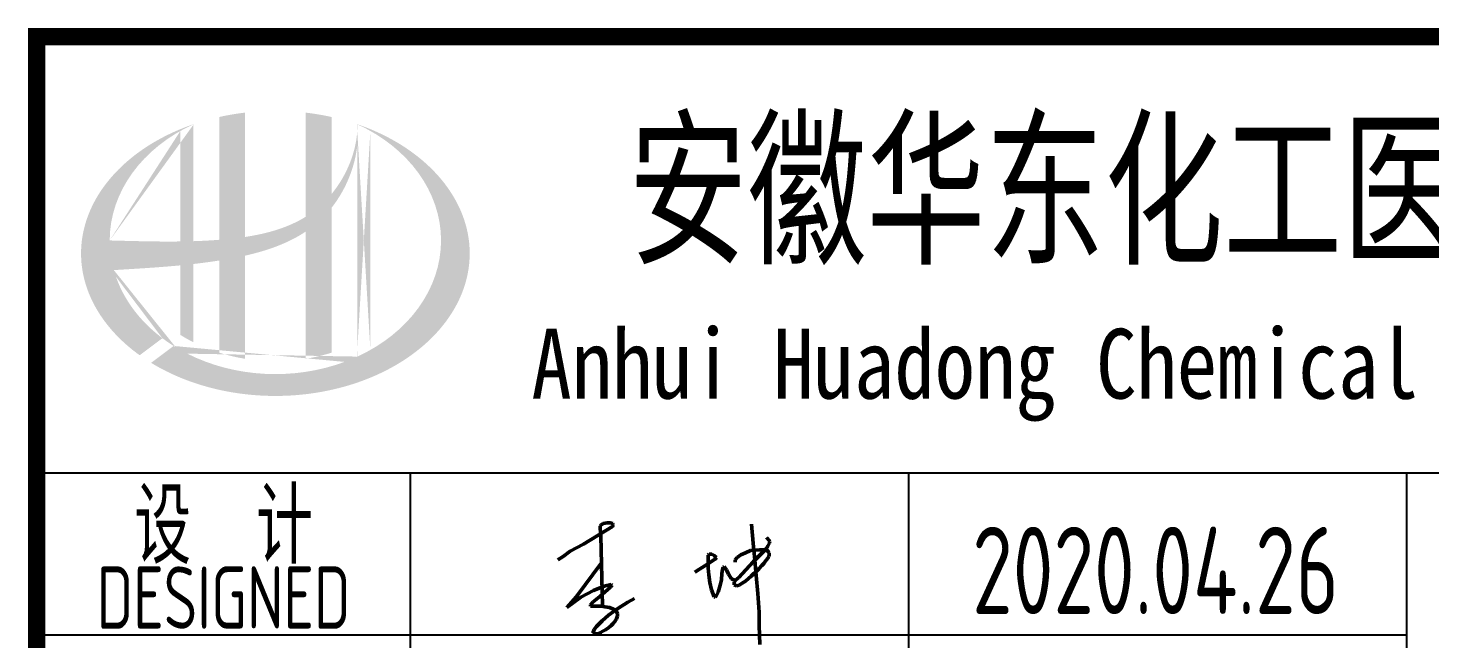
# Model space of a CAD drawing. Extents: x 5394041 to 5729212, y -433068 to -301615.
# Drawn here: x 5654252 to 5659879, y -416367 to -413916 of the extents above; entities that cross this region are included whole.
import ezdxf
from ezdxf.enums import TextEntityAlignment as Align

# ---------------------------------------------------------------- set-up
doc = ezdxf.new("R2010")
doc.units = 0
doc.header["$LTSCALE"] = 1000
doc.header["$MEASUREMENT"] = 0
doc.layers.get('0').update_dxf_attribs({"linetype": 'CONTINUOUS'})
doc.styles.add('AHD', font='sceie.shx', dxfattribs={"width": 0.7, "bigfont": 'sceic.shx'})
doc.styles.add('ECEC_TQ_S', font='')
doc.styles.add('sceie', font='sceie.shx', dxfattribs={"width": 0.7, "bigfont": 'sceic.shx'})
doc.styles.get('ECEC_TQ_S').set_extended_font_data('SimSun')

# ---------------------------------------------------------------- blocks, each defined once
blk = doc.blocks.new('签名')
at = {"lineweight": 50}
for p, q in [((5484373.9, -514006.1), (5484490.2, -513935.2)), ((5484443.6, -513930.1), (5484440.9, -513933.4)), ((5484440.9, -513933.4), (5484440.9, -513943.7)), ((5484453.3, -513923.1), (5484443.6, -513930.1)), ((5484469, -513920.7), (5484453.3, -513923.1)), ((5484481.4, -513920.7), (5484469, -513920.7)), ((5484492.1, -513923.7), (5484481.4, -513920.7)), ((5484490.2, -513935.2), (5484494.5, -513928.9)), ((5484494.5, -513928.9), (5484492.1, -513923.7)), ((5485048.8, -513925.4), (5485055.2, -514002.4)), ((5484440.9, -513943.7), (5484443.6, -513972.8)), ((5484443.6, -513972.8), (5484451, -514255.5)), ((5485121.3, -513992.4), (5485109.4, -513979.5)), ((5485120.6, -514001.4), (5485122.4, -513995.7)), ((5485122.4, -513995.7), (5485121.3, -513992.4)), ((5484292.6, -514055.3), (5484321.1, -514034.4)), ((5484321.1, -514034.4), (5484373.9, -514006.1)), ((5484879.2, -514046.7), (5484874.9, -514049.8)), ((5484874.9, -514049.8), (5484874.9, -514102.5)), ((5484889.7, -514046.7), (5484879.2, -514046.7)), ((5484898.3, -514051.1), (5484889.7, -514046.7)), ((5484908.7, -514059.3), (5484898.3, -514051.1)), ((5484991.3, -514060.1), (5485005.3, -514049.1)), ((5485005.3, -514049.1), (5485024.5, -514040.5)), ((5485024.5, -514040.5), (5485044.1, -514031.7)), ((5485044.1, -514031.7), (5485063, -514029.9)), ((5485055.2, -514002.4), (5485062, -514069.9)), ((5485056.7, -514075.4), (5485086.9, -514044.6)), ((5485063, -514029.9), (5485080.4, -514029)), ((5485080.4, -514029), (5485090.1, -514029)), ((5485086.9, -514044.6), (5485106.8, -514024.4)), ((5485090.1, -514029), (5485104, -514029.4)), ((5485104, -514029.4), (5485109.7, -514030.2)), ((5485106.8, -514024.4), (5485114.2, -514014.2)), ((5485109.7, -514030.2), (5485115.9, -514035.1)), ((5485114.2, -514014.2), (5485120.6, -514001.4)), ((5485115.9, -514035.1), (5485118.9, -514041.7)), ((5485120, -514048.5), (5485117.5, -514055.4)), ((5485118.9, -514041.7), (5485120, -514048.5)), ((5484271.3, -514069.1), (5484292.6, -514055.3)), ((5484446.4, -514081.4), (5484346.3, -514216.5)), ((5484820.9, -514119.1), (5484839.8, -514106.9)), ((5484839.8, -514106.9), (5484861.5, -514092.7)), ((5484861.5, -514092.7), (5484880.5, -514080.4)), ((5484874.9, -514102.5), (5484877.6, -514129)), ((5484880.5, -514080.4), (5484901.1, -514066.5)), ((5484901.1, -514066.5), (5484908.7, -514059.3)), ((5484930.1, -514124), (5484931.7, -514108.3)), ((5484931.7, -514108.3), (5484935, -514098.4)), ((5484935, -514098.4), (5484939.2, -514095.3)), ((5484939.2, -514095.3), (5484947.6, -514108.5)), ((5484947.6, -514108.5), (5484956.8, -514126.6)), ((5484982.5, -514078.8), (5484983.3, -514069.1)), ((5484983.3, -514069.1), (5484991.3, -514060.1)), ((5484997.2, -514139.3), (5485025.4, -514108.5)), ((5485025.4, -514108.5), (5485056.7, -514075.4)), ((5485062, -514069.9), (5485067.5, -514131.4)), ((5485078.3, -514104.8), (5485067.4, -514115.4)), ((5485089.8, -514092.4), (5485078.3, -514104.8)), ((5485097.5, -514083.1), (5485089.8, -514092.4)), ((5485103.3, -514075.8), (5485097.5, -514083.1)), ((5485109.3, -514068.9), (5485103.3, -514075.8)), ((5485114, -514061.8), (5485109.3, -514068.9)), ((5485117.5, -514055.4), (5485114, -514061.8)), ((5484877.6, -514129), (5484880.8, -514159.7)), ((5484880.8, -514159.7), (5484888.6, -514189.2)), ((5484922.8, -514170.1), (5484927.5, -514148.8)), ((5484927.5, -514148.8), (5484930.1, -514124)), ((5484956.8, -514126.6), (5484968.5, -514145.2)), ((5484968.5, -514145.2), (5484983.1, -514152.1)), ((5484978.8, -514158.7), (5484983.9, -514150.9)), ((5484978.8, -514169.6), (5484978.8, -514158.7)), ((5484983.9, -514150.9), (5484997.2, -514139.3)), ((5485011.7, -514162.9), (5484999.4, -514171.2)), ((5485023.8, -514154.8), (5485011.7, -514162.9)), ((5485037, -514143.3), (5485023.8, -514154.8)), ((5485047.3, -514134.3), (5485037, -514143.3)), ((5485058.2, -514124.4), (5485047.3, -514134.3)), ((5485067.4, -514115.4), (5485058.2, -514124.4)), ((5485067.5, -514131.4), (5485073.4, -514204.2)), ((5484346.3, -514216.5), (5484307, -514260.5)), ((5484307, -514260.5), (5484363.7, -514219)), ((5484363.7, -514219), (5484414.5, -514192)), ((5484439.1, -514216.7), (5484412.9, -514237.3)), ((5484414.5, -514192), (5484457.3, -514175.3)), ((5484482.1, -514179.3), (5484439.1, -514216.7)), ((5484457.3, -514175.3), (5484484.7, -514168)), ((5484489, -514170.8), (5484482.1, -514179.3)), ((5484484.7, -514168), (5484489, -514170.8)), ((5484888.6, -514189.2), (5484899, -514216.9)), ((5484899, -514216.9), (5484904.6, -514220)), ((5484904.6, -514220), (5484914.7, -514199)), ((5484914.7, -514199), (5484922.8, -514170.1)), ((5484989.1, -514173.2), (5484978.8, -514169.6)), ((5484999.4, -514171.2), (5484989.1, -514173.2)), ((5485073.4, -514204.2), (5485078.8, -514278.7)), ((5484412.9, -514237.3), (5484401.9, -514249.5)), ((5484401.9, -514249.5), (5484401.9, -514254.7)), ((5484401.9, -514254.7), (5484446.8, -514254.7)), ((5484446.8, -514254.7), (5484459.5, -514257.2)), ((5484459.5, -514257.2), (5484478.2, -514260.7)), ((5484474.4, -514291.2), (5484511.5, -514263.7)), ((5484478.2, -514260.7), (5484495.1, -514267)), ((5484495.1, -514267), (5484505.1, -514273.2)), ((5484505.1, -514273.2), (5484511.1, -514285.3)), ((5484511.5, -514263.7), (5484551.9, -514238.4)), ((5484551.9, -514238.4), (5484578.5, -514223.8)), ((5484426.1, -514337.2), (5484448.7, -514314.1)), ((5484448.7, -514314.1), (5484474.4, -514291.2)), ((5484485.1, -514332.9), (5484474.8, -514341.6)), ((5484492.1, -514325.7), (5484485.1, -514332.9)), ((5484499.4, -514317.1), (5484492.1, -514325.7)), ((5484506.7, -514305.6), (5484499.4, -514317.1)), ((5484511.1, -514294.4), (5484506.7, -514305.6)), ((5484511.1, -514285.3), (5484511.1, -514294.4)), ((5485078.8, -514278.7), (5485078.8, -514332.9)), ((5485078.8, -514332.9), (5485081.6, -514408.2)), ((5484411.7, -514363.3), (5484417.4, -514348.5)), ((5484415.7, -514365.7), (5484411.7, -514363.3)), ((5484426.9, -514365.7), (5484415.7, -514365.7)), ((5484417.4, -514348.5), (5484426.1, -514337.2)), ((5484438.1, -514364), (5484426.9, -514365.7)), ((5484442.7, -514360.5), (5484438.1, -514364)), ((5484452.4, -514355.9), (5484442.7, -514360.5)), ((5484462, -514350.2), (5484452.4, -514355.9)), ((5484474.8, -514341.6), (5484462, -514350.2))]:
    blk.add_line(p, q, dxfattribs=at)
at = {"style": 'sceie', "width": 0.8}
for p in [(5486670.1, -514111), (5486631, -514761.6), (5486657.1, -515425.2), (5486696.1, -516075.8), (5486709.1, -516674.4)]:
    blk.add_attdef('2020.4.26', text='', height=350, dxfattribs=at).set_placement(p, align=Align.MIDDLE)

msp = doc.modelspace()

# ---------------------------------------------------------------- hatches: boundary and pattern name
h = msp.add_hatch(color=256)
edge = h.paths.add_edge_path()
edge.add_spline(control_points=[(5655123.6, -414828.9), (5655129.7, -414827.5), (5655135.8, -414826.1), (5655184.9, -414814.2), (5655227.5, -414801.2), (5655302.5, -414770.1), (5655335.4, -414753.1), (5655366.3, -414732.5)], knot_values=[61.629012, 61.629012, 61.629012, 61.629012, 63.330431, 63.330431, 75.353634, 75.353634, 85.398649, 85.398649, 85.398649, 85.398649], degree=3, periodic=0)
edge.add_line((5655366.3, -414732.5), (5655366.3, -415242.8))
edge.add_spline(control_points=[(5655366.3, -415242.8), (5655383.4, -415240), (5655400.4, -415236.7), (5655435.2, -415228.6), (5655452.9, -415223.8), (5655470.3, -415218.4)], knot_values=[4.908456, 4.908456, 4.908456, 4.908456, 4.992821, 4.992821, 5.083034, 5.083034, 5.083034, 5.083034], degree=3, periodic=0)
edge.add_line((5655470.3, -415218.4), (5655470.3, -414636.9))
edge.add_spline(control_points=[(5655470.3, -414636.9), (5655478.9, -414626), (5655487.1, -414614.6), (5655513.2, -414575), (5655528.9, -414545), (5655558.1, -414472.2), (5655569.3, -414428.5), (5655574, -414383.1), (5655574.2, -414381.8), (5655574.3, -414380.6)], knot_values=[97.991744, 97.991744, 97.991744, 97.991744, 101.64219, 101.64219, 110.337975, 110.337975, 121.934322, 121.934322, 122.270691, 122.270691, 122.270691, 122.270691], degree=3, periodic=0)
edge.add_line((5655574.3, -414380.6), (5655574.3, -414310.1))
edge.add_spline(control_points=[(5655574.3, -414310.1), (5655574.2, -414317.8), (5655573.8, -414325.5), (5655573.3, -414333.2)], knot_values=[126.194075, 126.194075, 126.194075, 126.194075, 128.396762, 128.396762, 128.396762, 128.396762], degree=3, periodic=0)
edge.add_spline(control_points=[(5655573.3, -414333.2), (5655572.8, -414339.4), (5655572.2, -414345.6), (5655571.4, -414351.8)], knot_values=[124.417049, 124.417049, 124.417049, 124.417049, 126.194075, 126.194075, 126.194075, 126.194075], degree=3, periodic=0)
edge.add_spline(control_points=[(5655571.4, -414351.8), (5655570.3, -414360.9), (5655568.8, -414370), (5655567, -414379.1)], knot_values=[121.80529, 121.80529, 121.80529, 121.80529, 124.417049, 124.417049, 124.417049, 124.417049], degree=3, periodic=0)
edge.add_spline(control_points=[(5655567, -414379.1), (5655564.6, -414391.3), (5655561.7, -414403.4), (5655558.2, -414415.4)], knot_values=[118.31574, 118.31574, 118.31574, 118.31574, 121.80529, 121.80529, 121.80529, 121.80529], degree=3, periodic=0)
edge.add_spline(control_points=[(5655558.2, -414415.4), (5655554.7, -414427.5), (5655550.6, -414439.6), (5655546.1, -414451.4)], knot_values=[114.795988, 114.795988, 114.795988, 114.795988, 118.31574, 118.31574, 118.31574, 118.31574], degree=3, periodic=0)
edge.add_spline(control_points=[(5655546.1, -414451.4), (5655541.6, -414463.1), (5655536.6, -414474.7), (5655531.2, -414486)], knot_values=[111.329641, 111.329641, 111.329641, 111.329641, 114.795988, 114.795988, 114.795988, 114.795988], degree=3, periodic=0)
edge.add_spline(control_points=[(5655531.2, -414486), (5655525.7, -414497.5), (5655519.7, -414508.9), (5655513.2, -414520)], knot_values=[107.79529, 107.79529, 107.79529, 107.79529, 111.329641, 111.329641, 111.329641, 111.329641], degree=3, periodic=0)
edge.add_spline(control_points=[(5655513.2, -414520), (5655506.9, -414530.8), (5655500.2, -414541.4), (5655493.1, -414551.6)], knot_values=[104.343579, 104.343579, 104.343579, 104.343579, 107.79529, 107.79529, 107.79529, 107.79529], degree=3, periodic=0)
edge.add_spline(control_points=[(5655493.1, -414551.6), (5655485.8, -414562), (5655478.2, -414572.1), (5655470.3, -414581.8)], knot_values=[100.8507, 100.8507, 100.8507, 100.8507, 104.343579, 104.343579, 104.343579, 104.343579], degree=3, periodic=0)
edge.add_line((5655470.3, -414581.8), (5655470.3, -414272.5))
edge.add_spline(control_points=[(5655470.3, -414272.5), (5655436.2, -414264.9), (5655401.4, -414259), (5655366.3, -414254.9)], knot_values=[4.423999, 4.423999, 4.423999, 4.423999, 4.558741, 4.558741, 4.558741, 4.558741], degree=3, periodic=0)
edge.add_line((5655366.3, -414254.9), (5655366.3, -414673.1))
edge.add_spline(control_points=[(5655366.3, -414673.1), (5655294.3, -414717.6), (5655210.1, -414740.8), (5655123.6, -414753.9)], knot_values=[63.246215, 63.246215, 63.246215, 63.246215, 87.689124, 87.689124, 87.689124, 87.689124], degree=3, periodic=0)
edge.add_line((5655123.6, -414753.9), (5655123.6, -414254.9))
edge.add_spline(control_points=[(5655123.6, -414254.9), (5655088.4, -414259), (5655053.7, -414264.9), (5655019.6, -414272.5)], knot_values=[4.866038, 4.866038, 4.866038, 4.866038, 5.000777, 5.000777, 5.000777, 5.000777], degree=3, periodic=0)
edge.add_line((5655019.6, -414272.5), (5655019.6, -414765.3))
edge.add_spline(control_points=[(5655019.6, -414765.3), (5655017.9, -414765.4), (5654983, -414768.1), (5654948.4, -414769.8), (5654915.6, -414770.9)], knot_values=[43.657356, 43.657356, 43.657356, 43.657356, 44.134253, 53.497092, 53.497092, 53.497092, 53.497092], degree=3, periodic=0)
edge.add_line((5654915.6, -414770.9), (5654915.6, -414301.7))
edge.add_spline(control_points=[(5654915.6, -414301.7), (5654898.6, -414307.6), (5654881.8, -414313.9), (5654865.4, -414320.6)], knot_values=[5.14157, 5.14157, 5.14157, 5.14157, 5.212921, 5.212921, 5.212921, 5.212921], degree=3, periodic=0)
edge.add_spline(control_points=[(5654865.4, -414320.6), (5654858.5, -414323.4), (5654851.7, -414326.3), (5654819.4, -414340.5), (5654794.9, -414352.8), (5654771.4, -414366)], knot_values=[5.212921, 5.212921, 5.212921, 5.212921, 5.24296, 5.24296, 5.355623, 5.355623, 5.355623, 5.355623], degree=3, periodic=0)
edge.add_spline(control_points=[(5654771.4, -414366), (5654756.5, -414374.3), (5654742.1, -414383.1), (5654728.1, -414392.2)], knot_values=[5.355623, 5.355623, 5.355623, 5.355623, 5.426974, 5.426974, 5.426974, 5.426974], degree=3, periodic=0)
edge.add_spline(control_points=[(5654728.1, -414392.2), (5654720.7, -414397), (5654713.4, -414401.9), (5654699.9, -414411.4), (5654693.7, -414415.9), (5654687.5, -414420.5)], knot_values=[5.426974, 5.426974, 5.426974, 5.426974, 5.464765, 5.464765, 5.498325, 5.498325, 5.498325, 5.498325], degree=3, periodic=0)
edge.add_spline(control_points=[(5654687.5, -414420.5), (5654661.5, -414440.1), (5654637.4, -414461), (5654615.5, -414482.9)], knot_values=[5.498325, 5.498325, 5.498325, 5.498325, 5.641027, 5.641027, 5.641027, 5.641027], degree=3, periodic=0)
edge.add_spline(control_points=[(5654615.5, -414482.9), (5654608.5, -414489.9), (5654601.8, -414497), (5654581.3, -414519.6), (5654568.4, -414535.5), (5654556.6, -414551.7)], knot_values=[5.641027, 5.641027, 5.641027, 5.641027, 5.686569, 5.686569, 5.783729, 5.783729, 5.783729, 5.783729], degree=3, periodic=0)
edge.add_spline(control_points=[(5654556.6, -414551.7), (5654541.5, -414572.4), (5654528.2, -414593.8), (5654515.1, -414618.8), (5654513.5, -414622), (5654511.9, -414625.2)], knot_values=[5.783729, 5.783729, 5.783729, 5.783729, 5.908374, 5.908374, 5.92643, 5.92643, 5.92643, 5.92643], degree=3, periodic=0)
edge.add_spline(control_points=[(5654511.9, -414625.2), (5654499.4, -414650.3), (5654489.4, -414675.9), (5654481.9, -414701.9)], knot_values=[5.92643, 5.92643, 5.92643, 5.92643, 6.069132, 6.069132, 6.069132, 6.069132], degree=3, periodic=0)
edge.add_spline(control_points=[(5654481.9, -414701.9), (5654478.7, -414713), (5654475.9, -414724.1), (5654470.5, -414750.3), (5654468.3, -414765.3), (5654466.8, -414780.4)], knot_values=[6.069132, 6.069132, 6.069132, 6.069132, 6.130179, 6.130179, 6.211834, 6.211834, 6.211834, 6.211834], degree=3, periodic=0)
edge.add_spline(control_points=[(5654466.8, -414780.4), (5654465.6, -414793.6), (5654464.9, -414806.7), (5654464.9, -414819.9)], knot_values=[6.211834, 6.211834, 6.211834, 6.211834, 6.283185, 6.283185, 6.283185, 6.283185], degree=3, periodic=0)
edge.add_spline(control_points=[(5654464.9, -414819.9), (5654464.9, -414829.3), (5654465.3, -414838.6), (5654465.9, -414847.9)], knot_values=[6.283185, 6.283185, 6.283185, 6.283185, 6.333655, 6.333655, 6.333655, 6.333655], degree=3, periodic=0)
edge.add_spline(control_points=[(5654465.9, -414847.9), (5654467.1, -414866.6), (5654469.7, -414885.2), (5654473.4, -414903.7)], knot_values=[6.333655, 6.333655, 6.333655, 6.333655, 6.434594, 6.434594, 6.434594, 6.434594], degree=3, periodic=0)
edge.add_spline(control_points=[(5654473.4, -414903.7), (5654473.7, -414904.9), (5654473.9, -414906.1), (5654477.9, -414924.6), (5654482.6, -414941.8), (5654488.5, -414958.8)], knot_values=[6.434594, 6.434594, 6.434594, 6.434594, 6.441278, 6.441278, 6.535532, 6.535532, 6.535532, 6.535532], degree=3, periodic=0)
edge.add_spline(control_points=[(5654488.5, -414958.8), (5654494.7, -414977.1), (5654502.2, -414995.1), (5654511, -415012.9)], knot_values=[6.535532, 6.535532, 6.535532, 6.535532, 6.636471, 6.636471, 6.636471, 6.636471], degree=3, periodic=0)
edge.add_spline(control_points=[(5654511, -415012.9), (5654513.2, -415017.4), (5654515.5, -415021.8), (5654524.8, -415039.5), (5654532.5, -415052.5), (5654540.9, -415065.4)], knot_values=[6.636471, 6.636471, 6.636471, 6.636471, 6.661894, 6.661894, 6.73741, 6.73741, 6.73741, 6.73741], degree=3, periodic=0)
edge.add_spline(control_points=[(5654540.9, -415065.4), (5654552.1, -415082.5), (5654564.4, -415099.3), (5654578, -415115.7)], knot_values=[6.73741, 6.73741, 6.73741, 6.73741, 6.838349, 6.838349, 6.838349, 6.838349], degree=3, periodic=0)
edge.add_spline(control_points=[(5654578, -415115.7), (5654583.9, -415122.9), (5654590, -415129.9), (5654604.6, -415145.9), (5654613.1, -415154.7), (5654622, -415163.4)], knot_values=[6.838349, 6.838349, 6.838349, 6.838349, 6.88251, 6.88251, 6.939288, 6.939288, 6.939288, 6.939288], degree=3, periodic=0)
edge.add_spline(control_points=[(5654622, -415163.4), (5654637.8, -415178.7), (5654654.6, -415193.6), (5654672.5, -415207.8)], knot_values=[6.939288, 6.939288, 6.939288, 6.939288, 7.040227, 7.040227, 7.040227, 7.040227], degree=3, periodic=0)
edge.add_spline(control_points=[(5654672.5, -415207.8), (5654681.5, -415214.9), (5654690.7, -415221.8), (5654700.1, -415228.6)], knot_values=[7.040227, 7.040227, 7.040227, 7.040227, 7.090696, 7.090696, 7.090696, 7.090696], degree=3, periodic=0)
edge.add_line((5654700.1, -415228.6), (5654791.3, -415160.2))
edge.add_ellipse((5655244.9, -414767.9), major_axis=(665, 0), ratio=0.806676, start_angle=192.819, end_angle=226.9853, ccw=False)
edge.add_spline(control_points=[(5654596.5, -414887), (5654620.5, -414885.5), (5654644.6, -414884), (5654733.3, -414878.5), (5654798.1, -414874.2), (5654863.6, -414867.9)], knot_values=[11.398263, 11.398263, 11.398263, 11.398263, 18.40729, 18.40729, 37.18094, 37.18094, 37.18094, 37.18094], degree=3, periodic=0)
edge.add_line((5654863.6, -414867.9), (5654863.6, -415146.9))
edge.add_spline(control_points=[(5654863.6, -415146.9), (5654867.2, -415149.2), (5654870.8, -415151.4), (5654887.7, -415161.6), (5654901.5, -415169.2), (5654915.6, -415176.3)], knot_values=[4.049945, 4.049945, 4.049945, 4.049945, 4.072021, 4.072021, 4.153257, 4.153257, 4.153257, 4.153257], degree=3, periodic=0)
edge.add_line((5654915.6, -415176.3), (5654915.6, -414862.4))
edge.add_spline(control_points=[(5654915.6, -414862.4), (5654947.8, -414858.8), (5654980.2, -414854.5), (5655015, -414849.1), (5655017.3, -414848.8), (5655019.6, -414848.4)], knot_values=[42.135009, 42.135009, 42.135009, 42.135009, 51.307228, 51.307228, 51.948574, 51.948574, 51.948574, 51.948574], degree=3, periodic=0)
edge.add_line((5655019.6, -414848.4), (5655019.6, -415218.4))
edge.add_spline(control_points=[(5655019.6, -415218.4), (5655053.2, -415228.9), (5655088.1, -415237.1), (5655123.6, -415242.8)], knot_values=[4.34174, 4.34174, 4.34174, 4.34174, 4.516316, 4.516316, 4.516316, 4.516316], degree=3, periodic=0)
edge.add_line((5655123.6, -415242.8), (5655123.6, -414828.9))
edge = h.paths.add_edge_path(flags=16)
edge.add_ellipse((5655244.9, -414767.9), major_axis=(665, 0), ratio=0.806676, start_angle=124.9875, end_angle=179.999, ccw=False)
edge.add_line((5654863.6, -414328.4), (5654863.6, -414772))
edge.add_spline(control_points=[(5654863.6, -414772), (5654768.3, -414773.3), (5654674.3, -414770.3), (5654579.9, -414767.9)], knot_values=[11.27373, 11.27373, 11.27373, 11.27373, 38.687513, 38.687513, 38.687513, 38.687513], degree=3, periodic=0)
edge = h.paths.add_edge_path()
edge.add_spline(control_points=[(5654746.1, -415259.1), (5654777.2, -415278.1), (5654810.3, -415295.3), (5654894.9, -415332.6), (5654948.2, -415350.4), (5655058.9, -415377), (5655116.4, -415385.7), (5655232.5, -415393.5), (5655291.2, -415392.5), (5655406.8, -415381.1), (5655463.6, -415370.5), (5655572.7, -415340.5), (5655624.8, -415321), (5655721.7, -415274.1), (5655766.5, -415246.7), (5655846.4, -415185.8), (5655881.6, -415152.2), (5655940.9, -415080.7), (5655965.1, -415042.8), (5656001.4, -414964.7), (5656013.7, -414924.5), (5656026.3, -414843.3), (5656026.6, -414802.3), (5656015.1, -414720.9), (5656003.3, -414680.3), (5655967.7, -414601.6), (5655943.9, -414563.4), (5655885.1, -414491.2), (5655850, -414457.3), (5655770.2, -414395.6), (5655725.5, -414367.9), (5655644.3, -414328.2), (5655609.9, -414314), (5655574.3, -414301.7)], knot_values=[0.886421, 0.886421, 0.886421, 0.886421, 1.040557, 1.040557, 1.261172, 1.261172, 1.481788, 1.481788, 1.702404, 1.702404, 1.92302, 1.92302, 2.143636, 2.143636, 2.364252, 2.364252, 2.584868, 2.584868, 2.805484, 2.805484, 3.026099, 3.026099, 3.246715, 3.246715, 3.46852, 3.46852, 3.690325, 3.690325, 3.91213, 3.91213, 4.133935, 4.133935, 4.283209, 4.283209, 4.283209, 4.283209], degree=3, periodic=0)
edge.add_line((5655574.3, -414301.7), (5655574.3, -414301.8))
edge.add_spline(control_points=[(5655574.3, -414301.9), (5655574.3, -414304.6), (5655574.3, -414307.4), (5655574.3, -414310.1)], knot_values=[128.396762, 128.396762, 128.396762, 128.396762, 129.192193, 129.192193, 129.192193, 129.192193], degree=3, periodic=0)
edge.add_line((5655574.3, -414310.1), (5655574.3, -415234))
edge.add_ellipse((5655244.9, -414767.9), major_axis=(665, 0), ratio=0.806676, start_angle=232.1054, end_angle=299.6833, ccw=False)
edge.add_line((5654836.5, -415191.3), (5654746.1, -415259.1))
edge = h.paths.add_edge_path(flags=16)
edge.add_ellipse((5655244.9, -414767.9), major_axis=(665, 0), ratio=0.806676, start_angle=304.9875, end_angle=415.0121, ccw=False)
edge.add_line((5655626.3, -415207.5), (5655626.3, -414328.4))
h = msp.add_hatch(color=256)
edge = h.paths.add_edge_path()
edge.add_spline(control_points=[(5655123.6, -414828.9), (5655129.7, -414827.5), (5655135.8, -414826.1), (5655184.9, -414814.2), (5655227.5, -414801.2), (5655302.5, -414770.1), (5655335.4, -414753.1), (5655366.3, -414732.5)], knot_values=[61.629012, 61.629012, 61.629012, 61.629012, 63.330431, 63.330431, 75.353634, 75.353634, 85.398649, 85.398649, 85.398649, 85.398649], degree=3, periodic=0)
edge.add_line((5655366.3, -414732.5), (5655366.3, -415242.8))
edge.add_spline(control_points=[(5655366.3, -415242.8), (5655383.4, -415240), (5655400.4, -415236.7), (5655435.2, -415228.6), (5655452.9, -415223.8), (5655470.3, -415218.4)], knot_values=[4.908456, 4.908456, 4.908456, 4.908456, 4.992821, 4.992821, 5.083034, 5.083034, 5.083034, 5.083034], degree=3, periodic=0)
edge.add_line((5655470.3, -415218.4), (5655470.3, -414636.9))
edge.add_spline(control_points=[(5655470.3, -414636.9), (5655478.9, -414626), (5655487.1, -414614.6), (5655513.2, -414575), (5655528.9, -414545), (5655558.1, -414472.2), (5655569.3, -414428.5), (5655574, -414383.1), (5655574.2, -414381.8), (5655574.3, -414380.6)], knot_values=[97.991744, 97.991744, 97.991744, 97.991744, 101.64219, 101.64219, 110.337975, 110.337975, 121.934322, 121.934322, 122.270691, 122.270691, 122.270691, 122.270691], degree=3, periodic=0)
edge.add_line((5655574.3, -414380.6), (5655574.3, -414310.1))
edge.add_spline(control_points=[(5655574.3, -414310.1), (5655574.2, -414317.8), (5655573.8, -414325.5), (5655573.3, -414333.2)], knot_values=[126.194075, 126.194075, 126.194075, 126.194075, 128.396762, 128.396762, 128.396762, 128.396762], degree=3, periodic=0)
edge.add_spline(control_points=[(5655573.3, -414333.2), (5655572.8, -414339.4), (5655572.2, -414345.6), (5655571.4, -414351.8)], knot_values=[124.417049, 124.417049, 124.417049, 124.417049, 126.194075, 126.194075, 126.194075, 126.194075], degree=3, periodic=0)
edge.add_spline(control_points=[(5655571.4, -414351.8), (5655570.3, -414360.9), (5655568.8, -414370), (5655567, -414379.1)], knot_values=[121.80529, 121.80529, 121.80529, 121.80529, 124.417049, 124.417049, 124.417049, 124.417049], degree=3, periodic=0)
edge.add_spline(control_points=[(5655567, -414379.1), (5655564.6, -414391.3), (5655561.7, -414403.4), (5655558.2, -414415.4)], knot_values=[118.31574, 118.31574, 118.31574, 118.31574, 121.80529, 121.80529, 121.80529, 121.80529], degree=3, periodic=0)
edge.add_spline(control_points=[(5655558.2, -414415.4), (5655554.7, -414427.5), (5655550.6, -414439.6), (5655546.1, -414451.4)], knot_values=[114.795988, 114.795988, 114.795988, 114.795988, 118.31574, 118.31574, 118.31574, 118.31574], degree=3, periodic=0)
edge.add_spline(control_points=[(5655546.1, -414451.4), (5655541.6, -414463.1), (5655536.6, -414474.7), (5655531.2, -414486)], knot_values=[111.329641, 111.329641, 111.329641, 111.329641, 114.795988, 114.795988, 114.795988, 114.795988], degree=3, periodic=0)
edge.add_spline(control_points=[(5655531.2, -414486), (5655525.7, -414497.5), (5655519.7, -414508.9), (5655513.2, -414520)], knot_values=[107.79529, 107.79529, 107.79529, 107.79529, 111.329641, 111.329641, 111.329641, 111.329641], degree=3, periodic=0)
edge.add_spline(control_points=[(5655513.2, -414520), (5655506.9, -414530.8), (5655500.2, -414541.4), (5655493.1, -414551.6)], knot_values=[104.343579, 104.343579, 104.343579, 104.343579, 107.79529, 107.79529, 107.79529, 107.79529], degree=3, periodic=0)
edge.add_spline(control_points=[(5655493.1, -414551.6), (5655485.8, -414562), (5655478.2, -414572.1), (5655470.3, -414581.8)], knot_values=[100.8507, 100.8507, 100.8507, 100.8507, 104.343579, 104.343579, 104.343579, 104.343579], degree=3, periodic=0)
edge.add_line((5655470.3, -414581.8), (5655470.3, -414272.5))
edge.add_spline(control_points=[(5655470.3, -414272.5), (5655436.2, -414264.9), (5655401.4, -414259), (5655366.3, -414254.9)], knot_values=[4.423999, 4.423999, 4.423999, 4.423999, 4.558741, 4.558741, 4.558741, 4.558741], degree=3, periodic=0)
edge.add_line((5655366.3, -414254.9), (5655366.3, -414673.1))
edge.add_spline(control_points=[(5655366.3, -414673.1), (5655294.3, -414717.6), (5655210.1, -414740.8), (5655123.6, -414753.9)], knot_values=[63.246215, 63.246215, 63.246215, 63.246215, 87.689124, 87.689124, 87.689124, 87.689124], degree=3, periodic=0)
edge.add_line((5655123.6, -414753.9), (5655123.6, -414254.9))
edge.add_spline(control_points=[(5655123.6, -414254.9), (5655088.4, -414259), (5655053.7, -414264.9), (5655019.6, -414272.5)], knot_values=[4.866038, 4.866038, 4.866038, 4.866038, 5.000777, 5.000777, 5.000777, 5.000777], degree=3, periodic=0)
edge.add_line((5655019.6, -414272.5), (5655019.6, -414765.3))
edge.add_spline(control_points=[(5655019.6, -414765.3), (5655017.9, -414765.4), (5654983, -414768.1), (5654948.4, -414769.8), (5654915.6, -414770.9)], knot_values=[43.657356, 43.657356, 43.657356, 43.657356, 44.134253, 53.497092, 53.497092, 53.497092, 53.497092], degree=3, periodic=0)
edge.add_line((5654915.6, -414770.9), (5654915.6, -414301.7))
edge.add_spline(control_points=[(5654915.6, -414301.7), (5654898.6, -414307.6), (5654881.8, -414313.9), (5654865.4, -414320.6)], knot_values=[5.14157, 5.14157, 5.14157, 5.14157, 5.212921, 5.212921, 5.212921, 5.212921], degree=3, periodic=0)
edge.add_spline(control_points=[(5654865.4, -414320.6), (5654858.5, -414323.4), (5654851.7, -414326.3), (5654819.4, -414340.5), (5654794.9, -414352.8), (5654771.4, -414366)], knot_values=[5.212921, 5.212921, 5.212921, 5.212921, 5.24296, 5.24296, 5.355623, 5.355623, 5.355623, 5.355623], degree=3, periodic=0)
edge.add_spline(control_points=[(5654771.4, -414366), (5654756.5, -414374.3), (5654742.1, -414383.1), (5654728.1, -414392.2)], knot_values=[5.355623, 5.355623, 5.355623, 5.355623, 5.426974, 5.426974, 5.426974, 5.426974], degree=3, periodic=0)
edge.add_spline(control_points=[(5654728.1, -414392.2), (5654720.7, -414397), (5654713.4, -414401.9), (5654699.9, -414411.4), (5654693.7, -414415.9), (5654687.5, -414420.5)], knot_values=[5.426974, 5.426974, 5.426974, 5.426974, 5.464765, 5.464765, 5.498325, 5.498325, 5.498325, 5.498325], degree=3, periodic=0)
edge.add_spline(control_points=[(5654687.5, -414420.5), (5654661.5, -414440.1), (5654637.4, -414461), (5654615.5, -414482.9)], knot_values=[5.498325, 5.498325, 5.498325, 5.498325, 5.641027, 5.641027, 5.641027, 5.641027], degree=3, periodic=0)
edge.add_spline(control_points=[(5654615.5, -414482.9), (5654608.5, -414489.9), (5654601.8, -414497), (5654581.3, -414519.6), (5654568.4, -414535.5), (5654556.6, -414551.7)], knot_values=[5.641027, 5.641027, 5.641027, 5.641027, 5.686569, 5.686569, 5.783729, 5.783729, 5.783729, 5.783729], degree=3, periodic=0)
edge.add_spline(control_points=[(5654556.6, -414551.7), (5654541.5, -414572.4), (5654528.2, -414593.8), (5654515.1, -414618.8), (5654513.5, -414622), (5654511.9, -414625.2)], knot_values=[5.783729, 5.783729, 5.783729, 5.783729, 5.908374, 5.908374, 5.92643, 5.92643, 5.92643, 5.92643], degree=3, periodic=0)
edge.add_spline(control_points=[(5654511.9, -414625.2), (5654499.4, -414650.3), (5654489.4, -414675.9), (5654481.9, -414701.9)], knot_values=[5.92643, 5.92643, 5.92643, 5.92643, 6.069132, 6.069132, 6.069132, 6.069132], degree=3, periodic=0)
edge.add_spline(control_points=[(5654481.9, -414701.9), (5654478.7, -414713), (5654475.9, -414724.1), (5654470.5, -414750.3), (5654468.3, -414765.3), (5654466.8, -414780.4)], knot_values=[6.069132, 6.069132, 6.069132, 6.069132, 6.130179, 6.130179, 6.211834, 6.211834, 6.211834, 6.211834], degree=3, periodic=0)
edge.add_spline(control_points=[(5654466.8, -414780.4), (5654465.6, -414793.6), (5654464.9, -414806.7), (5654464.9, -414819.9)], knot_values=[6.211834, 6.211834, 6.211834, 6.211834, 6.283185, 6.283185, 6.283185, 6.283185], degree=3, periodic=0)
edge.add_spline(control_points=[(5654464.9, -414819.9), (5654464.9, -414829.3), (5654465.3, -414838.6), (5654465.9, -414847.9)], knot_values=[6.283185, 6.283185, 6.283185, 6.283185, 6.333655, 6.333655, 6.333655, 6.333655], degree=3, periodic=0)
edge.add_spline(control_points=[(5654465.9, -414847.9), (5654467.1, -414866.6), (5654469.7, -414885.2), (5654473.4, -414903.7)], knot_values=[6.333655, 6.333655, 6.333655, 6.333655, 6.434594, 6.434594, 6.434594, 6.434594], degree=3, periodic=0)
edge.add_spline(control_points=[(5654473.4, -414903.7), (5654473.7, -414904.9), (5654473.9, -414906.1), (5654477.9, -414924.6), (5654482.6, -414941.8), (5654488.5, -414958.8)], knot_values=[6.434594, 6.434594, 6.434594, 6.434594, 6.441278, 6.441278, 6.535532, 6.535532, 6.535532, 6.535532], degree=3, periodic=0)
edge.add_spline(control_points=[(5654488.5, -414958.8), (5654494.7, -414977.1), (5654502.2, -414995.1), (5654511, -415012.9)], knot_values=[6.535532, 6.535532, 6.535532, 6.535532, 6.636471, 6.636471, 6.636471, 6.636471], degree=3, periodic=0)
edge.add_spline(control_points=[(5654511, -415012.9), (5654513.2, -415017.4), (5654515.5, -415021.8), (5654524.8, -415039.5), (5654532.5, -415052.5), (5654540.9, -415065.4)], knot_values=[6.636471, 6.636471, 6.636471, 6.636471, 6.661894, 6.661894, 6.73741, 6.73741, 6.73741, 6.73741], degree=3, periodic=0)
edge.add_spline(control_points=[(5654540.9, -415065.4), (5654552.1, -415082.5), (5654564.4, -415099.3), (5654578, -415115.7)], knot_values=[6.73741, 6.73741, 6.73741, 6.73741, 6.838349, 6.838349, 6.838349, 6.838349], degree=3, periodic=0)
edge.add_spline(control_points=[(5654578, -415115.7), (5654583.9, -415122.9), (5654590, -415129.9), (5654604.6, -415145.9), (5654613.1, -415154.7), (5654622, -415163.4)], knot_values=[6.838349, 6.838349, 6.838349, 6.838349, 6.88251, 6.88251, 6.939288, 6.939288, 6.939288, 6.939288], degree=3, periodic=0)
edge.add_spline(control_points=[(5654622, -415163.4), (5654637.8, -415178.7), (5654654.6, -415193.6), (5654672.5, -415207.8)], knot_values=[6.939288, 6.939288, 6.939288, 6.939288, 7.040227, 7.040227, 7.040227, 7.040227], degree=3, periodic=0)
edge.add_spline(control_points=[(5654672.5, -415207.8), (5654681.5, -415214.9), (5654690.7, -415221.8), (5654700.1, -415228.6)], knot_values=[7.040227, 7.040227, 7.040227, 7.040227, 7.090696, 7.090696, 7.090696, 7.090696], degree=3, periodic=0)
edge.add_line((5654700.1, -415228.6), (5654791.3, -415160.2))
edge.add_ellipse((5655244.9, -414767.9), major_axis=(665, 0), ratio=0.806676, start_angle=192.819, end_angle=226.9853, ccw=False)
edge.add_spline(control_points=[(5654596.5, -414887), (5654620.5, -414885.5), (5654644.6, -414884), (5654733.3, -414878.5), (5654798.1, -414874.2), (5654863.6, -414867.9)], knot_values=[11.398263, 11.398263, 11.398263, 11.398263, 18.40729, 18.40729, 37.18094, 37.18094, 37.18094, 37.18094], degree=3, periodic=0)
edge.add_line((5654863.6, -414867.9), (5654863.6, -415146.9))
edge.add_spline(control_points=[(5654863.6, -415146.9), (5654867.2, -415149.2), (5654870.8, -415151.4), (5654887.7, -415161.6), (5654901.5, -415169.2), (5654915.6, -415176.3)], knot_values=[4.049945, 4.049945, 4.049945, 4.049945, 4.072021, 4.072021, 4.153257, 4.153257, 4.153257, 4.153257], degree=3, periodic=0)
edge.add_line((5654915.6, -415176.3), (5654915.6, -414862.4))
edge.add_spline(control_points=[(5654915.6, -414862.4), (5654947.8, -414858.8), (5654980.2, -414854.5), (5655015, -414849.1), (5655017.3, -414848.8), (5655019.6, -414848.4)], knot_values=[42.135009, 42.135009, 42.135009, 42.135009, 51.307228, 51.307228, 51.948574, 51.948574, 51.948574, 51.948574], degree=3, periodic=0)
edge.add_line((5655019.6, -414848.4), (5655019.6, -415218.4))
edge.add_spline(control_points=[(5655019.6, -415218.4), (5655053.2, -415228.9), (5655088.1, -415237.1), (5655123.6, -415242.8)], knot_values=[4.34174, 4.34174, 4.34174, 4.34174, 4.516316, 4.516316, 4.516316, 4.516316], degree=3, periodic=0)
edge.add_line((5655123.6, -415242.8), (5655123.6, -414828.9))
edge = h.paths.add_edge_path(flags=16)
edge.add_ellipse((5655244.9, -414767.9), major_axis=(665, 0), ratio=0.806676, start_angle=124.9875, end_angle=179.999, ccw=False)
edge.add_line((5654863.6, -414328.4), (5654863.6, -414772))
edge.add_spline(control_points=[(5654863.6, -414772), (5654768.3, -414773.3), (5654674.3, -414770.3), (5654579.9, -414767.9)], knot_values=[11.27373, 11.27373, 11.27373, 11.27373, 38.687513, 38.687513, 38.687513, 38.687513], degree=3, periodic=0)
edge = h.paths.add_edge_path()
edge.add_spline(control_points=[(5654746.1, -415259.1), (5654777.2, -415278.1), (5654810.3, -415295.3), (5654894.9, -415332.6), (5654948.2, -415350.4), (5655058.9, -415377), (5655116.4, -415385.7), (5655232.5, -415393.5), (5655291.2, -415392.5), (5655406.8, -415381.1), (5655463.6, -415370.5), (5655572.7, -415340.5), (5655624.8, -415321), (5655721.7, -415274.1), (5655766.5, -415246.7), (5655846.4, -415185.8), (5655881.6, -415152.2), (5655940.9, -415080.7), (5655965.1, -415042.8), (5656001.4, -414964.7), (5656013.7, -414924.5), (5656026.3, -414843.3), (5656026.6, -414802.3), (5656015.1, -414720.9), (5656003.3, -414680.3), (5655967.7, -414601.6), (5655943.9, -414563.4), (5655885.1, -414491.2), (5655850, -414457.3), (5655770.2, -414395.6), (5655725.5, -414367.9), (5655644.3, -414328.2), (5655609.9, -414314), (5655574.3, -414301.7)], knot_values=[0.886421, 0.886421, 0.886421, 0.886421, 1.040557, 1.040557, 1.261172, 1.261172, 1.481788, 1.481788, 1.702404, 1.702404, 1.92302, 1.92302, 2.143636, 2.143636, 2.364252, 2.364252, 2.584868, 2.584868, 2.805484, 2.805484, 3.026099, 3.026099, 3.246715, 3.246715, 3.46852, 3.46852, 3.690325, 3.690325, 3.91213, 3.91213, 4.133935, 4.133935, 4.283209, 4.283209, 4.283209, 4.283209], degree=3, periodic=0)
edge.add_line((5655574.3, -414301.7), (5655574.3, -414301.8))
edge.add_spline(control_points=[(5655574.3, -414301.9), (5655574.3, -414304.6), (5655574.3, -414307.4), (5655574.3, -414310.1)], knot_values=[128.396762, 128.396762, 128.396762, 128.396762, 129.192193, 129.192193, 129.192193, 129.192193], degree=3, periodic=0)
edge.add_line((5655574.3, -414310.1), (5655574.3, -415234))
edge.add_ellipse((5655244.9, -414767.9), major_axis=(665, 0), ratio=0.806676, start_angle=232.1054, end_angle=299.6833, ccw=False)
edge.add_line((5654836.5, -415191.3), (5654746.1, -415259.1))
edge = h.paths.add_edge_path(flags=16)
edge.add_ellipse((5655244.9, -414767.9), major_axis=(665, 0), ratio=0.806676, start_angle=304.9875, end_angle=415.0121, ccw=False)
edge.add_line((5655626.3, -415207.5), (5655626.3, -414328.4))

# ---------------------------------------------------------------- linework, layer by layer
for p, q in [((5654287.1, -415700.6), (5672287.1, -415700.6)), ((5655787.1, -418950.6), (5655787.1, -415700.6)), ((5657787.1, -418950.6), (5657787.1, -415700.6)), ((5659787.1, -418950.6), (5659787.1, -415700.6)), ((5654287.1, -416350.6), (5659787.1, -416350.6))]:
    msp.add_line(p, q)
at = {"const_width": 70}
msp.add_lwpolyline([(5654287.1, -413950.6), (5654287.1, -419950.6)], dxfattribs=at)
msp.add_lwpolyline([(5672287.1, -413950.6, 70, 70, 0), (5654287.1, -413950.6, 70, 70, 0), (5654287.1, -419950.6, 0, 0, 0)], format="xyseb")

# ---------------------------------------------------------------- block references
at = {"color": 0}
ref = msp.add_blockref('签名', (172107.5, 98019.4), dxfattribs=at)
ref.add_attrib('2020.4.26', '2020.04.26', dxfattribs={"height": 350, "style": 'sceie', "width": 0.8}).set_placement((5658777.6, -416091.6), align=Align.MIDDLE)

# ---------------------------------------------------------------- texts
for s, height, style, width, p in [('安徽华东化工医药工程有限责任公司', 500, 'ECEC_TQ_S', 0.7, (5660482, -414550.6)), ('安徽华东化工医药工程有限责任公司', 500, 'ECEC_TQ_S', 0.7, (5660482, -414550.6)), ('Anhui Huadong Chemical & Medical Engineering Co.,Ltd', 280, 'ECEC_TQ_S', 0.85, (5660482, -415300.6)), ('Anhui Huadong Chemical & Medical Engineering Co.,Ltd', 280, 'ECEC_TQ_S', 0.85, (5660482, -415300.6)), ('设  计', 300, 'AHD', 0.8, (5655037.1, -415900.6)), ('设  计', 300, 'AHD', 0.8, (5655037.1, -415900.6)), ('DESIGNED', 250, 'AHD', 0.8, (5655037.1, -416200.6)), ('DESIGNED', 250, 'AHD', 0.8, (5655037.1, -416200.6))]:
    msp.add_text(s, height=height, dxfattribs=dict(style=style, width=width)).set_placement(p, align=Align.MIDDLE)

doc.saveas('drawing.dxf')
